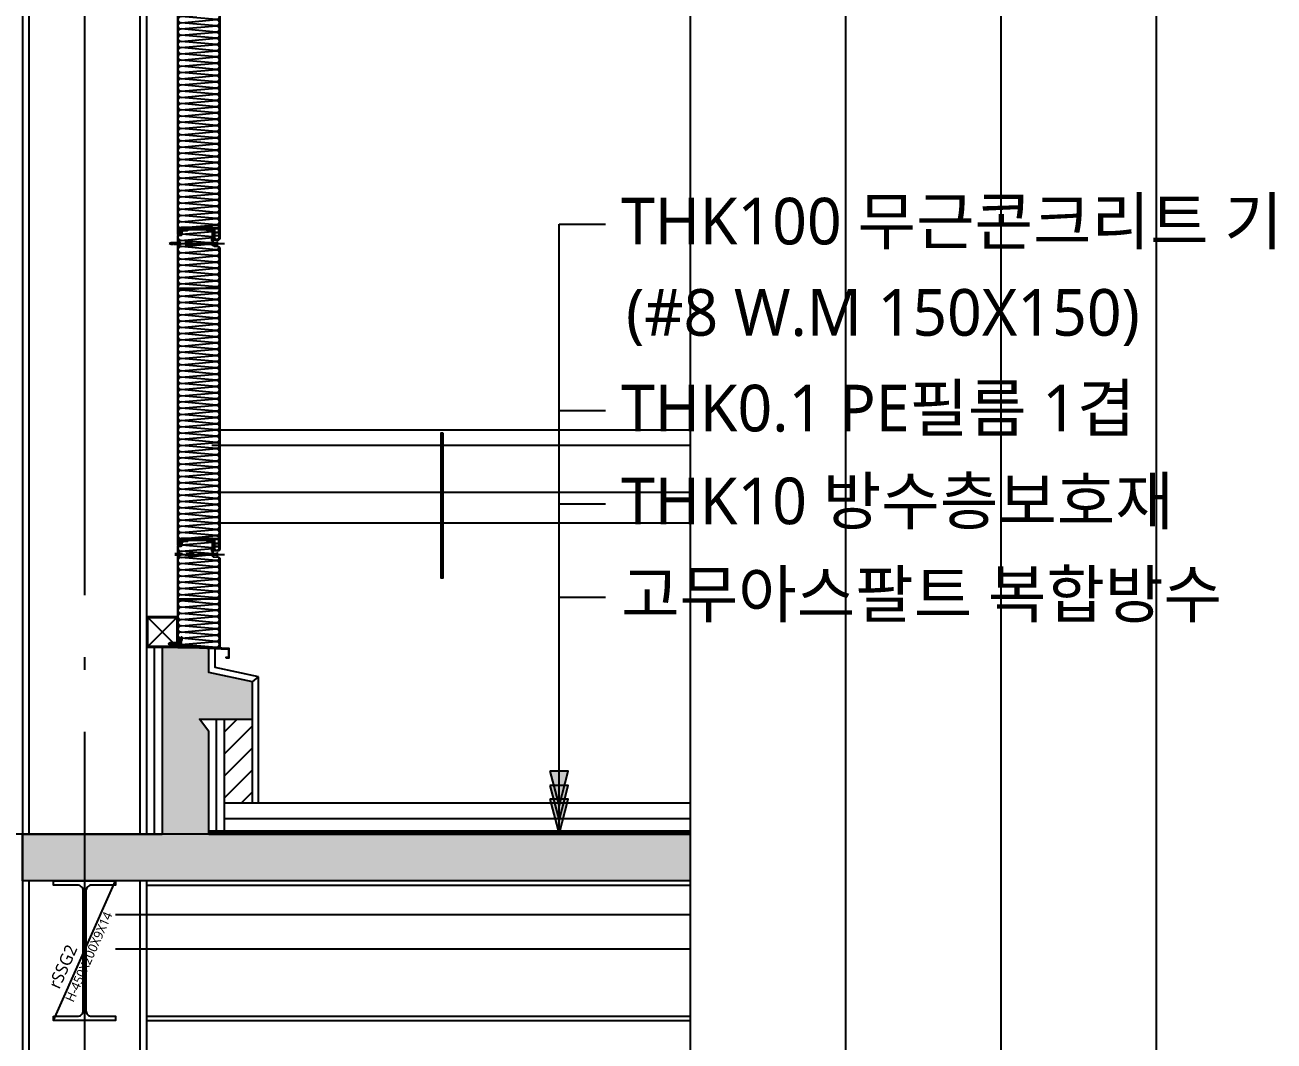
# Model space of a CAD drawing. Header units: millimetres. Extents: x 2325 to 124624, y 1250 to 28650.
# Drawn here: x 73094 to 77113, y 17703 to 20971 of the extents above; entities that cross this region are included whole.
import ezdxf
from ezdxf import colors
from ezdxf.entities.mleader import LeaderData, LeaderLine
from ezdxf.enums import TextEntityAlignment as Align
from ezdxf.math import Vec2, Vec3
from ezdxf.xclip import XClip

# ---------------------------------------------------------------- set-up
doc = ezdxf.new("R2010")
doc.units = ezdxf.units.MM
doc.header["$LTSCALE"] = 200
doc.header["$XCLIPFRAME"] = 0
doc.linetypes.add('CEN-GAUN', pattern=[32.2, 30, -1, 0.2, -1])
doc.linetypes.add('HIDDEN', pattern=[0.375, 0.25, -0.125])
doc.layers.get('Defpoints').update_dxf_attribs({"color": 137})
for name, color, linetype in [('0-S-col', 4, 'Continuous'), ('01FIN', 9, 'Continuous'), ('01HAT', 8, 'Continuous'), ('01단열재', 251, 'Continuous'), ('01하지철물', 253, 'Continuous'), ('09GIRDER', 2, 'Continuous'), ('161', 161, 'Continuous'), ('3', 3, 'Continuous'), ('6방수', 6, 'Continuous'), ('7', 7, 'Continuous'), ('8ELE', 8, 'Continuous'), ('A-CON', 2, 'Continuous'), ('A-ELE9', 9, 'Continuous'), ('BOLT', 8, 'Continuous'), ('CEN', 1, 'CEN-GAUN'), ('CON', 2, 'Continuous'), ('deta', 8, 'Continuous'), ('FLA', 2, 'Continuous'), ('HAT-253', 253, 'Continuous'), ('HAT-254', 254, 'Continuous'), ('HAT-INS1', 252, 'Continuous'), ('Insul', 252, 'Continuous'), ('PANEL', 6, 'Continuous'), ('S-COL', 2, 'Continuous'), ('SEC-5', 6, 'Continuous'), ('STEEL-E', 6, 'Continuous'), ('SYP_BOLT', 9, 'Continuous'), ('SYP_FLASHING', 5, 'Continuous'), ('SYP_INSUL', 252, 'Continuous'), ('TAG', 6, 'Continuous'), ('TEXT', 3, 'Continuous'), ('WALL', 2, 'Continuous'), ('X-ER', 15, 'ER-X')]:
    doc.layers.add(name, color=color, linetype=linetype)
doc.layers.add('02Waste', color=171, linetype='Continuous', plot=False)
doc.styles.get("Standard").update_dxf_attribs({"font": 'malgun.ttf'})
doc.styles.add('맑은고딕', font='malgun.ttf')
doc.styles.add('스타일1', font='malgun.ttf')
doc.linetypes.add('ER-X', pattern='A,10,-0.8,["X",Standard,S=0.6,R=0,X=-0.15,Y=-0.3],-0.8', length=11.6)
doc.linetypes.add('INSUL150', pattern='A,0.00254,-2.54,[134,ltypeshp.shx,S=18.75,R=0,X=-2.54,Y=0],-69.92,[134,ltypeshp.shx,S=18.75,R=180,X=2.54,Y=0],-2.54', length=75.00254)
doc.linetypes.add('INSUL50', pattern='A,0.00254,-2.54,[134,ltypeshp.shx,S=6.25,R=0,X=-2.54,Y=0],-19.92,[134,ltypeshp.shx,S=6.25,R=180,X=2.54,Y=0],-2.54', length=25.00254)

# ---------------------------------------------------------------- blocks, each defined once
blk = doc.blocks.new('R-HAND2')
at = {"layer": '3', "color": 251}
blk.add_lwpolyline([(-3.5, 440), (3.5, 440), (3.5, -25), (-3.5, -25)], close=True, dxfattribs=at)
blk = doc.blocks.new('SCW-1')
at = {"layer": 'BOLT', "color": 8, "linetype": 'HIDDEN', "ltscale": 0.5}
for p, q in [((150, 3), (150, 9)), ((154.1, 12), (151.1, 9)), ((151.1, 9), (151.1, 3)), ((151.1, 3), (154.1, 0)), ((153.1, 5.4), (153.1, 6.6)), ((153.1, 6.6), (154.5, 6.6)), ((154.5, 5.4), (153.1, 5.4)), ((154.5, 12), (154.1, 12)), ((154.1, 0), (154.5, 0)), ((154.5, 6.6), (154.5, 12)), ((154.5, 0), (154.5, 5.4))]:
    blk.add_line(p, q, dxfattribs=at)
for points in [[(0, 6), (9, 7), (11, 9), (12, 7), (10, 3)], [(10, 3), (5, 3), (0, 6), (5, 9), (11, 9)], [(150, 3), (10, 3)], [(11, 9), (150, 9)]]:
    blk.add_lwpolyline(points, dxfattribs=at)
for centre, start, end in [((150.6, 9.2), 199.4712, 340.5288), ((150.6, 2.8), 19.4712, 160.5288)]:
    blk.add_arc(centre, 0.6, start, end, dxfattribs=at)
blk = doc.blocks.new('PANEL-135')
at = {"layer": '161'}
for p, q in [((150, 0), (0, 0)), ((150, -1000), (0, -1000))]:
    blk.add_line(p, q, dxfattribs=at)
at = {"layer": 'BOLT', "color": 8, "linetype": 'HIDDEN', "ltscale": 0.5}
for p, q in [((37.8, 20.4), (41.2, 17)), ((37.8, 19.3), (40.8, 16.3)), ((37.8, 8.7), (40.8, 11.7)), ((37.8, 7.6), (41.2, 11)), ((37.8, 6.4), (41.2, 3)), ((37.8, 5.3), (40.8, 2.3)), ((41.2, 17), (41.2, 11)), ((41.2, 3), (41.2, -3)), ((37.8, -5.3), (40.8, -2.3)), ((37.8, -6.1), (37.8, -6.1)), ((38.6, -5.6), (41.2, -3))]:
    blk.add_line(p, q, dxfattribs=at)
at = {"layer": 'HAT-INS1'}
for points in [[(37.8, 21.4), (137, 30)], [(137, 30.5), (39.6, 38.9)]]:
    blk.add_lwpolyline(points, dxfattribs=at)
for points in [[(147.4, 26.4, -0.625476), (139.5, 10.2), (37.8, 19.1)], [(37.8, 1.4), (139.5, 10.2, -1), (139.5, -9.8), (37.8, -0.9)], [(25.8, -19.8), (139.5, -9.8, -1), (139.5, -29.8), (25.8, -19.8), (25.8, -19.8, 1), (25.8, -39.8, 1)], [(25.8, -39.8), (139.5, -29.8, -1), (139.5, -49.8), (25.8, -39.8), (25.8, -39.8, 1), (25.8, -59.8, 1)], [(16.1, -12.4, 0.338737), (25.8, -19.8)], [(25.8, -59.8), (139.5, -49.8, -1), (139.5, -69.8), (25.8, -59.8), (25.8, -59.8, 1), (25.8, -79.8, 1)], [(25.8, -79.8), (139.5, -69.8, -1), (139.5, -89.8), (25.8, -79.8), (25.8, -79.8, 1), (25.8, -99.8, 1)], [(25.8, -99.8), (139.5, -89.8, -1), (139.5, -109.8), (25.8, -99.8), (25.8, -99.8, 1), (25.8, -119.8, 1)], [(25.8, -119.8), (139.5, -109.8, -1), (139.5, -129.8), (25.8, -119.8), (25.8, -119.8, 1), (25.8, -139.8, 1)], [(25.8, -139.8), (139.5, -129.8, -1), (139.5, -149.8), (25.8, -139.8), (25.8, -139.8, 1), (25.8, -159.8, 1)], [(25.8, -159.8), (139.5, -149.8, -1), (139.5, -169.8), (25.8, -159.8), (25.8, -159.8, 1), (25.8, -179.8, 1)], [(25.8, -179.8), (139.5, -169.8, -1), (139.5, -189.8), (25.8, -179.8), (25.8, -179.8, 1), (25.8, -199.8, 1)], [(25.8, -199.8), (139.5, -189.8, -1), (139.5, -209.8), (25.8, -199.8), (25.8, -199.8, 1), (25.8, -219.8, 1)], [(25.8, -219.8), (139.5, -209.8, -1), (139.5, -229.8), (25.8, -219.8), (25.8, -219.8, 1), (25.8, -239.8, 1)], [(25.8, -239.8), (139.5, -229.8, -1), (139.5, -249.8), (25.8, -239.8), (25.8, -239.8, 1), (25.8, -259.8, 1)], [(25.8, -259.8), (139.5, -249.8, -1), (139.5, -269.8), (25.8, -259.8), (25.8, -259.8, 1), (25.8, -279.8, 1)], [(25.8, -279.8), (139.5, -269.8, -1), (139.5, -289.8), (25.8, -279.8), (25.8, -279.8, 1), (25.8, -299.8, 1)], [(25.8, -299.8), (139.5, -289.8, -1), (139.5, -309.8), (25.8, -299.8), (25.8, -299.8, 1), (25.8, -319.8, 1)], [(25.8, -319.8), (139.5, -309.8, -1), (139.5, -329.8), (25.8, -319.8), (25.8, -319.8, 1), (25.8, -339.8, 1)], [(25.8, -339.8), (139.5, -329.8, -1), (139.5, -349.8), (25.8, -339.8), (25.8, -339.8, 1), (25.8, -359.8, 1)], [(25.8, -359.8), (139.5, -349.8, -1), (139.5, -369.8), (25.8, -359.8), (25.8, -359.8, 1), (25.8, -379.8, 1)], [(25.8, -379.8), (139.5, -369.8, -1), (139.5, -389.8), (25.8, -379.8), (25.8, -379.8, 1), (25.8, -399.8, 1)], [(25.8, -399.8), (139.5, -389.8, -1), (139.5, -409.8), (25.8, -399.8), (25.8, -399.8, 1), (25.8, -419.8, 1)], [(25.8, -419.8), (139.5, -409.8, -1), (139.5, -429.8), (25.8, -419.8), (25.8, -419.8, 1), (25.8, -439.8, 1)], [(25.8, -439.8), (139.5, -429.8, -1), (139.5, -449.8), (25.8, -439.8), (25.8, -439.8, 1), (25.8, -459.8, 1)], [(25.8, -459.8), (139.5, -449.8, -1), (139.5, -469.8), (25.8, -459.8), (25.8, -459.8, 1), (25.8, -479.8, 1)], [(25.8, -479.8), (139.5, -469.8, -1), (139.5, -489.8), (25.8, -479.8), (25.8, -479.8, 1), (25.8, -499.8, 1)], [(25.8, -499.8), (139.5, -489.8, -1), (139.5, -509.8), (25.8, -499.8), (25.8, -499.8, 1), (25.8, -519.8, 1)], [(25.8, -519.8), (139.5, -509.8, -1), (139.5, -529.8), (25.8, -519.8), (25.8, -519.8, 1), (25.8, -539.8, 1)], [(25.8, -539.8), (139.5, -529.8, -1), (139.5, -549.8), (25.8, -539.8), (25.8, -539.8, 1), (25.8, -559.8, 1)], [(25.8, -559.8), (139.5, -549.8, -1), (139.5, -569.8), (25.8, -559.8), (25.8, -559.8, 1), (25.8, -579.8, 1)], [(25.8, -579.8), (139.5, -569.8, -1), (139.5, -589.8), (25.8, -579.8), (25.8, -579.8, 1), (25.8, -599.8, 1)], [(25.8, -599.8), (139.5, -589.8, -1), (139.5, -609.8), (25.8, -599.8), (25.8, -599.8, 1), (25.8, -619.8, 1)], [(25.8, -619.8), (139.5, -609.8, -1), (139.5, -629.8), (25.8, -619.8), (25.8, -619.8, 1), (25.8, -639.8, 1)], [(25.8, -639.8), (139.5, -629.8, -1), (139.5, -649.8), (25.8, -639.8), (25.8, -639.8, 1), (25.8, -659.8, 1)], [(25.8, -659.8), (139.5, -649.8, -1), (139.5, -669.8), (25.8, -659.8), (25.8, -659.8, 1), (25.8, -679.8, 1)], [(25.8, -679.8), (139.5, -669.8, -1), (139.5, -689.8), (25.8, -679.8), (25.8, -679.8, 1), (25.8, -699.8, 1)], [(25.8, -699.8), (139.5, -689.8, -1), (139.5, -709.8), (25.8, -699.8), (25.8, -699.8, 1), (25.8, -719.8, 1)], [(25.8, -719.8), (139.5, -709.8, -1), (139.5, -729.8), (25.8, -719.8), (25.8, -719.8, 1), (25.8, -739.8, 1)], [(25.8, -739.8), (139.5, -729.8, -1), (139.5, -749.8), (25.8, -739.8), (25.8, -739.8, 1), (25.8, -759.8, 1)], [(25.8, -759.8), (139.5, -749.8, -1), (139.5, -769.8), (25.8, -759.8), (25.8, -759.8, 1), (25.8, -779.8, 1)], [(25.8, -779.8), (139.5, -769.8, -1), (139.5, -789.8), (25.8, -779.8), (25.8, -779.8, 1), (25.8, -799.8, 1)], [(25.8, -799.8), (139.5, -789.8, -1), (139.5, -809.8), (25.8, -799.8), (25.8, -799.8, 1), (25.8, -819.8, 1)], [(25.8, -819.8), (139.5, -809.8, -1), (139.5, -829.8), (25.8, -819.8), (25.8, -819.8, 1), (25.8, -839.8, 1)], [(25.8, -839.8), (139.5, -829.8, -1), (139.5, -849.8), (25.8, -839.8), (25.8, -839.8, 1), (25.8, -859.8, 1)], [(25.8, -859.8), (139.5, -849.8, -1), (139.5, -869.8), (25.8, -859.8), (25.8, -859.8, 1), (25.8, -879.8, 1)], [(25.8, -879.8), (139.5, -869.8, -1), (139.5, -889.8), (25.8, -879.8), (25.8, -879.8, 1), (25.8, -899.8, 1)], [(25.8, -899.8), (139.5, -889.8, -1), (139.5, -909.8), (25.8, -899.8), (25.8, -899.8, 1), (25.8, -919.8, 1)], [(25.8, -919.8), (139.5, -909.8, -1), (139.5, -929.8), (25.8, -919.8), (25.8, -919.8, 1), (25.8, -939.8, 1)], [(129.1, -948.8), (25.8, -939.8), (25.8, -939.8, 0.541794), (16.7, -953.8, 0.541794)], [(25.8, -939.8), (139.5, -929.8, -1), (139.5, -949.8), (138.9, -949.7)]]:
    blk.add_lwpolyline(points, format="xyb", dxfattribs=at)
at = {"layer": 'Insul', "color": 251}
for p, q in [((18.3, -964.5), (18.3, -973.7)), ((32.3, -964.5), (18.3, -964.5)), ((32.3, -964.5), (32.3, -973.7)), ((32.3, -973.7), (18.3, -973.7)), ((18.3, -974.7), (18.3, -983)), ((32.3, -974.7), (18.3, -974.7)), ((29, -986.4), (21.7, -986.4)), ((32.3, -974.7), (32.3, -983))]:
    blk.add_line(p, q, dxfattribs=at)
for points in [[(135.1, 38.5), (136, 38.5, 0.414214), (136.3, 38.8), (136.3, 39), (136.3, 39.5, 0.414214), (133.3, 42.5), (128.3, 43.2), (120.8, 43.2, -0.414214), (120.3, 43.7), (120.3, 44, -0.414214), (120.8, 44.5), (133.9, 44.5), (135.5, 44.1, 0.487928), (135.9, 44.4), (135.9, 44.5, 0.414214), (133.9, 46.5), (82.3, 46.5), (40.6, 46.5, 0.414214), (38.6, 44.5), (38.6, 44.4, 0.487928), (39, 44.1), (40.6, 44.5), (53.7, 44.5, -0.414214), (54.2, 44), (54.2, 43.7, -0.414214), (53.7, 43.2), (46.1, 43.2), (41.1, 42.5, 0.414214), (38.1, 39.5), (38.1, 39), (38.1, 38.8, 0.414214), (38.4, 38.5), (39.3, 38.5, 0.414214), (39.6, 38.8), (39.6, 39, -0.414214), (41.1, 40.5), (46.1, 41.2), (54.7, 41.2, 0.414214), (56.2, 42.7), (56.2, 44, -0.414214), (56.7, 44.5), (82.3, 44.5), (117.8, 44.5, -0.414214), (118.3, 44), (118.3, 42.7, 0.414214), (119.8, 41.2), (128.3, 41.2), (133.3, 40.5, -0.414214), (134.8, 39), (134.8, 38.8, 0.414214)], [(135.1, 38.5), (136, 38.5, 0.414214), (136.3, 38.8), (136.3, 39), (136.3, 39.5, 0.414214), (133.3, 42.5), (128.3, 43.2), (120.8, 43.2, -0.414214), (120.3, 43.7), (120.3, 44, -0.414214), (120.8, 44.5), (133.9, 44.5), (135.5, 44.1, 0.487928), (135.9, 44.4), (135.9, 44.5, 0.414214), (133.9, 46.5), (82.3, 46.5), (40.6, 46.5, 0.414214), (38.6, 44.5), (38.6, 44.4, 0.487928), (39, 44.1), (40.6, 44.5), (53.7, 44.5, -0.414214), (54.2, 44), (54.2, 43.7, -0.414214), (53.7, 43.2), (46.1, 43.2), (41.1, 42.5, 0.414214), (38.1, 39.5), (38.1, 39), (38.1, 38.8, 0.414214), (38.4, 38.5), (39.3, 38.5, 0.414214), (39.6, 38.8), (39.6, 39, -0.414214), (41.1, 40.5), (46.1, 41.2), (54.7, 41.2, 0.414214), (56.2, 42.7), (56.2, 44, -0.414214), (56.7, 44.5), (82.3, 44.5), (117.8, 44.5, -0.414214), (118.3, 44), (118.3, 42.7, 0.414214), (119.8, 41.2), (128.3, 41.2), (133.3, 40.5, -0.414214), (134.8, 39), (134.8, 38.8, 0.414214)], [(148.7, -968.9, -0.414214), (146.2, -971.4), (142.9, -971.4, -0.414214), (140.4, -968.9), (140.4, -953.8, 0.414214), (139.4, -952.8), (136.9, -952.8), (136.9, -951.8), (39, -951.8), (39, -952.8), (35.1, -952.8, 0.414214), (34.1, -953.8), (34.1, -983, -0.414191), (29.1, -988), (21.7, -988, -0.414236), (16.7, -983), (16.7, -949.8), (37, -949.8), (37, -948.8), (138.9, -948.8), (138.9, -949.8), (148.7, -949.8)], [(148.7, -968.9, -0.414214), (146.2, -971.4), (142.9, -971.4, -0.414214), (140.4, -968.9), (140.4, -953.8, 0.414214), (139.4, -952.8), (136.9, -952.8), (136.9, -951.8), (39, -951.8), (39, -952.8), (35.1, -952.8, 0.414214), (34.1, -953.8), (34.1, -983, -0.414191), (29.1, -988), (21.7, -988, -0.414236), (16.7, -983), (16.7, -949.8), (37, -949.8), (37, -948.8), (138.9, -948.8), (138.9, -949.8), (148.7, -949.8)], [(142, -951.4), (147, -951.4), (147, -968.9, -0.414214), (146.2, -969.7), (142.9, -969.7, -0.414214), (142, -968.9)]]:
    blk.add_lwpolyline(points, format="xyb", close=True, dxfattribs=at)
blk.add_lwpolyline([(32.3, -952.5), (32.3, -963.5), (18.3, -963.5), (18.3, -952.5)], close=True, dxfattribs=at)
for centre, start, end in [((21.7, -983), 180, 270.0043), ((29, -983), 270.0043, 0)]:
    blk.add_arc(centre, 3.35, start, end, dxfattribs=at)
at = {"layer": 'PANEL', "ltscale": 3}
blk.add_line((149.5, -143.1), (15, -143.1), dxfattribs=at)
for points in [[(44, 43.3), (44, 44.1), (39, 44.1, 0.414214), (37, 42.1), (37, -3.7, -0.39552), (32.8, -8.2), (19.7, -9.1, 0.39896), (15, -14.1), (15, -444.5), (15, -983.8, 0.414242), (20, -988.8), (31.5, -988.8, 0.414191), (35, -985.3), (35, -953.3), (42, -953.3), (42, -952.5), (34.2, -952.5), (34.2, -985.3, -0.414191), (31.5, -988), (20, -988, -0.414242), (15.8, -983.8), (15.8, -444.5), (15.8, -14.1, -0.399273), (19.8, -9.9), (32.8, -9, 0.39552), (37.8, -3.7), (37.8, 42.1, -0.414214), (39, 43.3), (44, 43.3)], [(130.5, 44.1), (130.5, 44.1), (130.5, 43.6), (135.5, 43.6, -0.414214), (137, 42.1), (137, 28.4, 0.414214), (139, 26.4), (148, 26.4, -0.414214), (149.5, 24.9), (149.5, -391.9), (149.5, -969.9, -0.414214), (148, -971.4), (141, -971.4, -0.414214), (139.5, -969.9), (139.5, -952.8), (137, -952.8), (137, -953.3), (139, -953.3), (139, -969.9, 0.414214), (141, -971.9), (148, -971.9, 0.414214), (150, -969.9), (150, -391.9), (150, 24.9, 0.414214), (148, 26.9), (139, 26.9, -0.414214), (137.5, 28.4), (137.5, 42.1, 0.414214), (135.5, 44.1), (130.5, 44.1)]]:
    blk.add_lwpolyline(points, format="xyb", dxfattribs=at)
at = {"layer": 'SYP_INSUL'}
for points in [[(37.8, 41.4), (38.9, 41.5)], [(56.2, 43.2), (70.1, 44.5)], [(38.1, 39), (37.8, 39.1)]]:
    blk.add_lwpolyline(points, dxfattribs=at)
at = {"layer": 'WALL', "color": 3}
blk.add_line((44, 43.3), (44, 43.3), dxfattribs=at)
at = {"xscale": -1}
blk.add_blockref('SCW-1', (176.2, -6), dxfattribs=at)
blk = doc.blocks.new('하지철물')
at = {"layer": '01하지철물', "color": 1}
for p, q in [((46.8, 46.8), (-46.8, -46.8)), ((46.8, -46.8), (-46.8, 46.8))]:
    blk.add_line(p, q, dxfattribs=at)
at = {"layer": '01하지철물'}
for points in [[(-50, -50), (-50, 50), (50, 50), (50, -50)], [(-46.8, -46.8), (-46.8, 46.8), (46.8, 46.8), (46.8, -46.8)]]:
    blk.add_lwpolyline(points, close=True, dxfattribs=at)
blk = doc.blocks.new('SG-rSSG2')
at = {"layer": '09GIRDER'}
blk.add_lwpolyline([(-100, -436), (-22.5, -436, 0.414214), (-4.5, -418), (-4.5, -32, 0.414214), (-22.5, -14), (-100, -14), (-100, 0), (100, 0), (100, -14), (22.5, -14, 0.414214), (4.5, -32), (4.5, -418, 0.414214), (22.5, -436), (100, -436), (100, -450), (-100, -450)], format="xyb", close=True, dxfattribs=at)
at = {"layer": 'Defpoints'}
blk.add_line((-100, -450), (100, 0), dxfattribs=at)
at = {"layer": 'Defpoints', "style": '스타일1'}
for s, height, p in [('H-450X200X9X14', 30, (13.5, -244.7)), ('rSSG2', 40, (-69.7, -276.1, 0))]:
    blk.add_text(s, height=height, rotation=66.0375, dxfattribs=at).set_placement(p, align=Align.MIDDLE_CENTER)
blk = doc.blocks.new('SDS32')
at = {"layer": 'SYP_BOLT'}
for p, q in [((-5, 2.1), (-8, 1)), ((8, 1), (-8, 1)), ((-8, 1), (-8, 0)), ((8, 0), (-8, 0)), ((-3, 0.3), (-3.5, 0)), ((-3, 0), (-3, -3.7)), ((-2.5, 9.1), (-2.5, 3.1)), ((2.5, 3.1), (2.5, 9.1)), ((3, 0), (3, -5.7)), ((5, 2.1), (8, 1)), ((8, 1), (8, 0)), ((-3, -3.7), (-3.5, -4)), ((3.8, -6.5), (-3.5, -4)), ((-3.5, -4), (-3, -4.7)), ((-3, -5.7), (-3.5, -6)), ((3.8, -8.5), (-3.5, -6)), ((-3.5, -6), (-3, -6.7)), ((-3, -7.7), (-3.5, -8)), ((3.8, -10.5), (-3.5, -8)), ((-3.5, -8), (-3, -8.7)), ((-3, -9.7), (-3.5, -10)), ((-3.5, -10), (-3, -10.7)), ((3.8, -12.5), (-3.5, -10)), ((-3, -11.7), (-3.5, -12)), ((3.8, -14.5), (-3.5, -12)), ((-3.5, -12), (-3, -12.7)), ((-3, -13.7), (-3.5, -14)), ((3.8, -16.5), (-3.5, -14)), ((-3.5, -14), (-3, -14.7)), ((-3, -15.7), (-3.5, -16)), ((3.8, -18.5), (-3.5, -16)), ((-3.5, -16), (-3, -16.7)), ((-3, -17.7), (-3.5, -18)), ((3.8, -20.5), (-3.5, -18)), ((-3.5, -18), (-3, -18.7)), ((3, -5.7), (-3, -3.7)), ((3, -6.7), (-3, -4.7)), ((-3, -4.7), (-3, -5.7)), ((3, -7.7), (-3, -5.7)), ((3, -8.7), (-3, -6.7)), ((-3, -6.7), (-3, -7.7)), ((3, -9.7), (-3, -7.7)), ((-3, -8.7), (-3, -9.7)), ((3, -10.7), (-3, -8.7)), ((3, -11.7), (-3, -9.7)), ((3, -12.7), (-3, -10.7)), ((-3, -10.7), (-3, -11.7)), ((3, -13.7), (-3, -11.7)), ((3, -14.7), (-3, -12.7)), ((-3, -12.7), (-3, -13.7)), ((3, -15.7), (-3, -13.7)), ((3, -16.7), (-3, -14.7)), ((-3, -14.7), (-3, -15.7)), ((3, -17.7), (-3, -15.7)), ((3, -18.7), (-3, -16.7)), ((-3, -16.7), (-3, -17.7)), ((3, -19.7), (-3, -17.7)), ((-3, -18.7), (-3, -21)), ((3, -20.7), (-3, -18.7)), ((3, -5.7), (3.8, -6.5)), ((3.8, -6.5), (3, -6.7)), ((3, -6.7), (3, -7.7)), ((3, -7.7), (3.8, -8.5)), ((3.8, -8.5), (3, -8.7)), ((3, -8.7), (3, -9.7)), ((3, -9.7), (3.8, -10.5)), ((3.8, -10.5), (3, -10.7)), ((3, -10.7), (3, -11.7)), ((3, -11.7), (3.8, -12.5)), ((3.8, -12.5), (3, -12.7)), ((3, -12.7), (3, -13.7)), ((3, -13.7), (3.8, -14.5)), ((3.8, -14.5), (3, -14.7)), ((3, -14.7), (3, -15.7)), ((3, -15.7), (3.8, -16.5)), ((3.8, -16.5), (3, -16.7)), ((3, -16.7), (3, -17.7)), ((3, -17.7), (3.8, -18.5)), ((3.8, -18.5), (3, -18.7)), ((3, -18.7), (3, -19.7)), ((3, -19.7), (3.8, -20.5)), ((3.8, -20.5), (3, -20.7)), ((3, -20.7), (3, -22))]:
    blk.add_line(p, q, dxfattribs=at)
blk.add_lwpolyline([(5, 3.1), (5, 2.1), (-5, 2.1), (-5, 3.1)], close=True, dxfattribs=at)
for points in [[(4, 3.1), (4, 9.1), (-4, 9.1), (-4, 3.1)], [(0, -32), (-1, -23), (-3, -21), (-1, -20), (3, -22)], [(3, -22), (3, -27), (0, -32), (-3, -27), (-3, -21)]]:
    blk.add_lwpolyline(points, dxfattribs=at)
at = {"layer": 'SYP_BOLT', "color": 0}
blk.add_solid([(8, 1), (-8, 1), (8, 0), (-8, 0)], dxfattribs=at)
blk = doc.blocks.new('dddbbsdfd')
at = {"layer": '01HAT', "ltscale": 2}
h = blk.add_hatch(dxfattribs=at)
h.set_pattern_fill('ANSI31', color=256, scale=400, style=0)
h.set_pattern_definition([(45, (-507819.49, 300024.044), (-35.355339, 35.355339), [])])
h.paths.add_polyline_path([(238655.8, 129498.4), (238745.8, 129498.4), (238745.8, 129768.4), (238655.8, 129768.4)])
at = {"layer": 'HAT-254'}
h = blk.add_hatch(color=256, dxfattribs=at)
h.dxf.hatch_style = 1
h.paths.add_polyline_path([(238005.8, 129248.4), (238005.8, 129398.4), (238455.8, 129398.4), (238455.8, 129998.4), (238605.8, 129998.4), (238605.8, 129918.4), (238745.8, 129888.4), (238745.8, 129768.4), (238575.8, 129768.4), (238605.8, 129728.4), (238605.8, 129398.4), (244740.8, 129398.4), (244740.8, 129728.4), (244770.8, 129768.4), (244600.8, 129768.4), (244600.8, 129888.4), (244740.8, 129918.4), (244740.8, 129998.4), (244890.8, 129998.4), (244890.8, 129398.4), (245334.8, 129398.4), (245334.8, 129248.4)])
at = {"layer": '0-S-col', "color": 8}
for points in [[(238105.8, 132898.4), (238005.8, 132898.4), (238005.8, 119447.4), (238405.8, 119447.4), (238405.8, 129248.4)], [(238105.8, 132898.4), (238026.8, 132898.4), (238026.8, 129398.4)], [(238405.8, 129398.4), (238405.8, 132898.4), (238305.8, 132898.4)], [(238384.8, 129398.4), (238384.8, 132898.4), (238305.8, 132898.4)], [(238026.8, 129248.4), (238026.8, 119447.4), (238384.8, 119447.4), (238384.8, 129248.4)]]:
    blk.add_lwpolyline(points, dxfattribs=at)
at = {"layer": '01FIN'}
blk.add_line((238765.8, 129498.4), (238765.8, 129904.5), dxfattribs=at)
blk.add_lwpolyline([(238765.8, 129904.5), (238625.8, 129934.5), (238625.8, 129998.4)], dxfattribs=at)
at = {"layer": '01단열재'}
blk.add_line((238405.8, 129398.4), (238405.8, 129999.5), dxfattribs=at)
at = {"layer": '01단열재', "linetype": 'INSUL50', "ltscale": 0.005}
for p, q in [((238430.8, 129398.4), (238430.8, 129998.4)), ((238630.8, 129408.4), (238630.8, 129768.4))]:
    blk.add_line(p, q, dxfattribs=at)
at = {"layer": '01단열재', "linetype": 'INSUL150', "ltscale": 0.007}
blk.add_line((241206.3, 129138.4), (238305.8, 129138.4), dxfattribs=at)
at = {"layer": '01단열재'}
blk.add_lwpolyline([(241206.3, 129028.4), (238305.8, 129028.4)], dxfattribs=at)
at = {"layer": '01하지철물'}
blk.add_lwpolyline([(238615.8, 130498.4), (244721.6, 130498.4), (244721.6, 130398.4), (238615.8, 130398.4)], dxfattribs=at)
at = {"layer": '3', "color": 251}
for p, q in [((244720.8, 130698.4), (238615.8, 130698.4)), ((244720.8, 130648.4), (238615.8, 130648.4))]:
    blk.add_line(p, q, dxfattribs=at)
at = {"layer": '3'}
blk.add_line((244680.8, 129498.4), (238655.8, 129498.4), dxfattribs=at)
at = {"layer": '6방수', "ltscale": 0.3}
blk.add_lwpolyline([(244769.6, 129768.4), (244740.8, 129730), (244740.8, 129413.4), (244730.8, 129403.4), (238605.8, 129403.4)], dxfattribs=at)
at = {"layer": '7'}
for p, q in [((238655.8, 129408.4), (238655.8, 129768.4)), ((238745.8, 129498.4), (238745.8, 129768.7))]:
    blk.add_line(p, q, dxfattribs=at)
at = {"layer": '8ELE'}
blk.add_lwpolyline([(244763.3, 129768.4), (244735.8, 129731.7), (244735.8, 129418.4), (244725.8, 129408.4), (238605.8, 129408.4)], dxfattribs=at)
at = {"layer": 'A-CON'}
for points in [[(238605.8, 129398.4), (244740.8, 129398.4), (244740.8, 129728.4), (244770.8, 129768.4), (244600.8, 129768.4), (244600.8, 129888.4), (244740.8, 129918.4), (244740.8, 129998.4), (244890.8, 129998.4), (244890.8, 129398.4), (245334.8, 129398.4), (245334.8, 129248.4), (238005.8, 129248.4)], [(238005.8, 129248.4), (238005.8, 129398.4), (238455.8, 129398.4)]]:
    blk.add_lwpolyline(points, dxfattribs=at)
at = {"layer": 'A-ELE9', "color": 251}
for p, q in [((238405.8, 129234.4), (244955.8, 129234.4)), ((238405.8, 128812.4), (244955.8, 128812.4))]:
    blk.add_line(p, q, dxfattribs=at)
at = {"layer": 'A-ELE9'}
blk.add_line((238405.8, 128798.4), (244955.8, 128798.4), dxfattribs=at)
at = {"layer": 'CEN'}
for p, q in [((238205.8, 138444.5), (238205.8, 117294.2)), ((269155.8, 129398.4), (204155.8, 129398.4))]:
    blk.add_line(p, q, dxfattribs=at)
at = {"layer": 'deta'}
blk.add_line((238745.8, 129888.4), (238765.8, 129904.5), dxfattribs=at)
at = {"layer": 'FLA', "color": 6}
blk.add_lwpolyline([(238660.8, 129965.4), (238670.8, 129965.4), (238670.8, 129995.4), (238507.4, 130002.9), (238507.4, 130023.4), (238505.8, 130023.4), (238505.8, 130001.4), (238669.2, 129993.9), (238669.2, 129967), (238660.8, 129967)], close=True, dxfattribs=at)
at = {"layer": 'S-COL'}
blk.add_lwpolyline([(238605.8, 129398.4), (238605.8, 129728.4), (238575.8, 129768.4), (238745.8, 129768.4), (238745.8, 129888.4), (238605.8, 129918.4), (238605.8, 129998.4), (238455.8, 129998.4), (238455.8, 129398.4)], dxfattribs=at)
at = {"layer": 'SEC-5'}
blk.add_line((244740.8, 129398.4), (238605.8, 129398.4), dxfattribs=at)
at = {"layer": 'STEEL-E'}
blk.add_line((238506.3, 129998.4), (238640.8, 129998.4), dxfattribs=at)
at = {"layer": 'SYP_FLASHING', "color": 251}
blk.add_lwpolyline([(238519.4, 130032.5), (238517.1, 130032.5), (238517.1, 130021.5), (238507.8, 130021.5, 0.414214), (238505.8, 130019.5), (238505.8, 130001.5), (238508.1, 130001.5), (238508.1, 130019.2), (238517.4, 130019.2, 0.414214), (238519.4, 130021.2)], format="xyb", close=True, dxfattribs=at)
at = {"layer": 'X-ER', "color": 15, "ltscale": 0.2}
blk.add_lwpolyline([(238655.8, 129448.4), (244680.8, 129448.4)], dxfattribs=at)
at = {"layer": '7', "rotation": 180}
blk.add_blockref('하지철물', (238455.8, 130048.4), dxfattribs=at)
at = {"layer": 'BOLT', "color": 0, "xscale": -1, "rotation": 270}
blk.add_blockref('SDS32', (238508.1, 130010.6), dxfattribs=at)
at = {"layer": 'CON', "xscale": -1}
for p in [(238655.8, 132298.4), (238655.8, 131298.4)]:
    blk.add_blockref('PANEL-135', p, dxfattribs=at)
at = {"layer": 'CON'}
ref = blk.add_blockref('PANEL-135', (238655.8, 130298.4), dxfattribs=dict(at, xscale=-1))
XClip(ref).set_block_clipping_path([(4.4793239953, -300.0000000009), (159.9999999981, 84.3850884663)])
at = {"layer": 'HAT-253', "xscale": -1}
blk.add_blockref('R-HAND2', (239355.8, 130248.4), dxfattribs=at)
at = {"layer": 'S-COL'}
blk.add_blockref('SG-rSSG2', (238205.8, 129248.4), dxfattribs=at)
blk = doc.blocks.new('CJA-AH')
at = {"layer": 'TAG'}
h = blk.add_hatch(color=256, dxfattribs=at)
h.dxf.hatch_style = 1
h.paths.add_polyline_path([(-0.75, -0.197), (0, 0), (-0.75, 0.197)])
blk.add_lwpolyline([(-0.75, -0.197), (0, 0), (-0.75, 0.197)], close=True, dxfattribs=at)
blk.add_lwpolyline([(0, 0), (-1, 0)], dxfattribs=at)

msp = doc.modelspace()

# ---------------------------------------------------------------- linework, layer by layer
at = {"layer": '02Waste'}
for points in [[(65735.4, 15570.8), (76735.4, 15570.8), (76735.4, 26637.2), (65735.4, 26637.2)], [(66235.4, 16070.8), (76235.4, 16070.8), (76235.4, 26137.2), (66235.4, 26137.2)], [(66735.4, 16570.8), (75735.4, 16570.8), (75735.4, 25637.2), (66735.4, 25637.2)], [(67235.4, 17070.8), (75235.4, 17070.8), (75235.4, 25137.2), (67235.4, 25137.2)]]:
    msp.add_lwpolyline(points, close=True, dxfattribs=at)

# ---------------------------------------------------------------- block references
ref = msp.add_blockref('dddbbsdfd', (-164920.1, -111030.2))
XClip(ref).set_block_clipping_path([(232155.531008494, 128100.966), (240155.531008494, 136167.4144981058)])

# ---------------------------------------------------------------- texts
at = {"layer": 'TEXT', "color": 3, "style": '스타일1'}
msp.add_text('(#8 W.M 150X150)', height=150, dxfattribs=at).set_placement((75028.1, 19971.6))

# ---------------------------------------------------------------- leaders
at = {"layer": 'TAG', "color": 3}
ml = msp.add_multileader_mtext('Standard', dxfattribs=at)
ml.set_content('THK100 무근콘크리트 기계미장', color=3, style='맑은고딕')
ml.set_leader_properties(color=6)
ml.set_arrow_properties(name='CJA-AH')
ml.build(insert=Vec2(0, 0))
ml.multileader.update_dxf_attribs({"dogleg_length": 3, "arrow_head_size": 150})
ctx = ml.context
ctx.base_point, ctx.char_height, ctx.arrow_head_size, ctx.landing_gap_size, ctx.plane_origin = Vec3(74962.4, 20331), 150, 150, 50, Vec3(75437, 16427.7)
notes = []
notes.append((ctx, [(0, (1, 1, 0), (74812.4, 20331), (1, 0), 150, [(0, [(74812.4, 18412.2)], 0, [])])]))
ctx.mtext.insert, ctx.mtext.flow_direction = Vec3(75012.4, 20415.2), 5
ml = msp.add_multileader_mtext('Standard', dxfattribs=at)
ml.set_content('THK0.1 PE필름 1겹', color=3, style='맑은고딕')
ml.set_leader_properties(color=6)
ml.set_arrow_properties(name='CJA-AH')
ml.build(insert=Vec2(0, 0))
ml.multileader.update_dxf_attribs({"dogleg_length": 3, "arrow_head_size": 150})
ctx = ml.context
ctx.base_point, ctx.char_height, ctx.arrow_head_size, ctx.landing_gap_size, ctx.plane_origin = Vec3(74962.4, 19731), 150, 150, 50, Vec3(75437, 16477.7)
notes.append((ctx, [(0, (1, 1, 0), (74812.4, 19731), (1, 0), 150, [(0, [(74812.4, 18458.4)], 0, [])])]))
ctx.mtext.insert, ctx.mtext.flow_direction = Vec3(75012.4, 19813.8), 5
ml = msp.add_multileader_mtext('Standard', dxfattribs=at)
ml.set_content('THK10 방수층보호재', color=3, style='맑은고딕')
ml.set_leader_properties(color=6)
ml.set_arrow_properties(name='CJA-AH')
ml.build(insert=Vec2(0, 0))
ml.multileader.update_dxf_attribs({"dogleg_length": 3, "arrow_head_size": 150})
ctx = ml.context
ctx.base_point, ctx.char_height, ctx.arrow_head_size, ctx.landing_gap_size, ctx.plane_origin = Vec3(74962.4, 19431), 150, 150, 50, Vec3(75437, 16177.7)
notes.append((ctx, [(0, (1, 1, 0), (74812.4, 19431), (1, 0), 150, [(0, [(74812.4, 18458.4)], 0, [])])]))
ctx.mtext.insert, ctx.mtext.flow_direction = Vec3(75012.4, 19515.2), 5
ml = msp.add_multileader_mtext('Standard', dxfattribs=at)
ml.set_content('고무아스팔트 복합방수', color=3, style='맑은고딕')
ml.set_leader_properties(color=6)
ml.set_arrow_properties(name='CJA-AH')
ml.build(insert=Vec2(0, 0))
ml.multileader.update_dxf_attribs({"dogleg_length": 3, "arrow_head_size": 150})
ctx = ml.context
ctx.base_point, ctx.char_height, ctx.arrow_head_size, ctx.landing_gap_size, ctx.plane_origin = Vec3(74962.4, 19131), 150, 150, 50, Vec3(75437, 15927.7)
notes.append((ctx, [(0, (1, 1, 0), (74812.4, 19131), (1, 0), 150, [(0, [(74812.4, 18368.1)], 0, [])])]))
ctx.mtext.insert, ctx.mtext.flow_direction = Vec3(75012.4, 19215.2), 5
for ctx, leaders in notes:
    for number, flags, end, landing, length, lines in leaders:
        leader = LeaderData()
        leader.index, (leader.has_last_leader_line, leader.has_dogleg_vector, leader.attachment_direction) = number, flags
        leader.last_leader_point, leader.dogleg_vector, leader.dogleg_length = Vec3(end), Vec3(landing), length
        for number, points, colour, breaks in lines:
            line = LeaderLine()
            line.index, line.vertices, line.color, line.breaks = number, Vec3.list(points), colors.encode_raw_color(colour), breaks
            leader.lines.append(line)
        ctx.leaders.append(leader)

doc.saveas('drawing.dxf')
